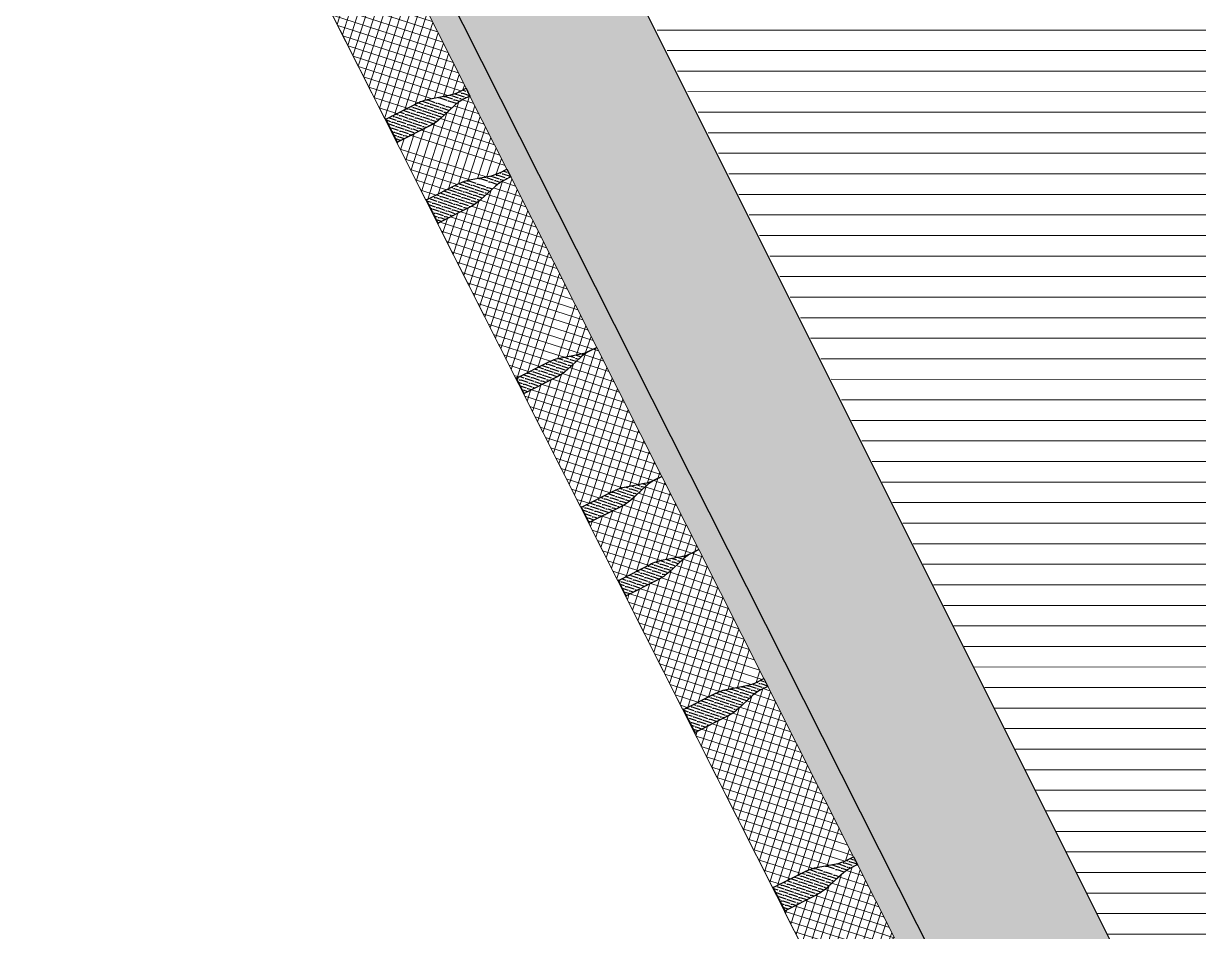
# Model space of a CAD drawing. Header units: metres. Extents: x 678805 to 1359287, y 2747329 to 5497370.
# Drawn here: x 679473.224 to 679474.585, y 2747458.756 to 2747459.808 of the extents above; entities that cross this region are included whole.
import ezdxf

# ---------------------------------------------------------------- set-up
doc = ezdxf.new("R2010")
doc.units = ezdxf.units.M
doc.layers.add('02-L-Waterfeatures 01', color=7, linetype='Continuous', true_color=0x4da6ff)
doc.layers.add('XREF_MON_WATERFEATURE$0$EIT_3 TR sorra', color=7, linetype='Continuous', true_color=0xd8ceb0)
doc.layers.add('XREF_MON_WATERFEATURE$0$-aux', color=50, linetype='Continuous', plot=False)
doc.layers.add('XREF_MON_WATERFEATURE$0$00_Aux', color=6, linetype='Continuous', plot=False)
for name, color, linetype, lineweight in [('XREF_MON_WATERFEATURE$0$02-L-seccionat', 6, 'Continuous', 5), ('XREF_MON_WATERFEATURE$0$3-TR Formigó', 252, 'Continuous', 0), ('XREF_MON_WATERFEATURE$0$3-TR terra compactada', 45, 'Continuous', 0)]:
    doc.layers.add(name, color=color, linetype=linetype, lineweight=lineweight)
doc.layers.add('XREF_MON_WATERFEATURE$0$3-TR tot_u', color=7, linetype='Continuous', lineweight=5, true_color=0x787878)
pattern_1 = [(46.64256028434324, (-14.87595083843917, 29.87536740722135), (-0.006925483204035271, 0.006539365977724854), []), (136.6425602843432, (-14.87595083843917, 29.87536740722135), (-0.006539365977724854, -0.00692548320403527), [])]
pattern_2 = [(45.62835957409077, (2.030376542825252, -70.8338701534085), (0.001737188201121671, 0.006656422095088779), [0.00853281250000006, -0.001706562500000013, 0, -0.001706562500000013])]

# ---------------------------------------------------------------- blocks, each defined once
blk = doc.blocks.new('XREF_MON_WATERFEATURE$0$View P3')
at = {"layer": 'XREF_MON_WATERFEATURE$0$3-TR Formigó'}
h = blk.add_hatch(dxfattribs=at)
h.set_pattern_fill('ANSI37', color=256, scale=0.002999999999999995, angle=-16.63348232587779, style=0)
h.set_pattern_definition(pattern_1)
edge = h.paths.add_edge_path()
edge.add_line((29.99328909022734, -0.01801841147243977), (29.99311804911122, -0.009824417997151613))
edge.add_arc((29.94471103651449, -0.01083485758863389), 0.04841755703877631, 1.195808033453014, 17.19482715984163)
edge.add_line((29.99096457380801, 0.0034784278832376), (29.98458640323952, 0.02408954431302845))
edge.add_arc((30.0391769176349, 0.04098273906856775), 0.05714458986104346, 181.1958156212702, 197.1948347475528, ccw=False)
edge.add_line((29.98204477224499, 0.03979016467928886), (29.98118651332334, 0.08090648241341114))
edge.add_line((29.98118651425466, 0.08090648241341114), (29.98038948187605, 0.08088984549976885))
edge.add_line((29.98038948094472, 0.08088984526693821), (29.98037186684087, 0.08173373690806329))
edge.add_line((29.98037186777219, 0.08173373690806329), (29.83457775553688, 0.0786904445849359))
edge.add_line((29.83457775507122, 0.0786904445849359), (29.83459537196904, 0.07784654991701245))
edge.add_line((29.83459537150338, 0.07784655038267374), (29.83379833865911, 0.07782991765998304))
edge.add_line((29.83379833912477, 0.0778299174271524), (29.83465659897774, 0.03671359643340111))
edge.add_arc((29.77752446243539, 0.03552102716639638), 0.057144582914843, -14.803207747381293, 1.195811378901226, ccw=False)
edge.add_line((29.83277236251161, 0.02092059282585979), (29.82725984416902, 6.126612424850464e-05))
edge.add_arc((29.87407037150115, -0.01230941293761134), 0.04841754985913812, 165.1967909434684, 181.1958100698578)
edge.add_line((29.82566336728632, -0.0133198534604162), (29.82583440700546, -0.02151384693570435))
edge.add_line((29.82583440607414, -0.02151384763419628), (29.99328909022734, -0.01801841193810107))
h = blk.add_hatch(dxfattribs=at)
h.set_pattern_fill('ANSI37', color=256, scale=0.002999999999999995, angle=-16.63348232587779, style=0)
h.set_pattern_definition(pattern_1)
edge = h.paths.add_edge_path()
edge.add_line((30.21447764756158, -0.01340131461620331), (30.21430660784245, -0.005207320908084512))
edge.add_arc((30.16589959384874, -0.006217764690518379), 0.04841755866662356, 1.195813738468779, 17.19483286485726)
edge.add_line((30.21215313114226, 0.008095525670796633), (30.20577496103942, 0.02870664186775684))
edge.add_arc((30.26036548009142, 0.04559983499348164), 0.05714459537414657, 181.1958130271201, 197.1948321534022, ccw=False)
edge.add_line((30.20323333051056, 0.04440726386383176), (30.20237507112324, 0.08552358066663146))
edge.add_line((30.20237507112324, 0.08552358066663146), (30.20157804060727, 0.08550694305449724))
edge.add_line((30.20157804060727, 0.08550694258883595), (30.20156042417511, 0.08635083446279168))
edge.add_line((30.20156042464077, 0.08635083539411426), (30.00203243969008, 0.08218590542674065))
edge.add_line((30.00203243922442, 0.08218590496107936), (30.0020500542596, 0.08134201285429299))
edge.add_line((30.0020500542596, 0.08134201262146235), (30.00125302327797, 0.0813253780361265))
edge.add_line((30.00125302374363, 0.08132537826895714), (30.00211128266528, 0.040209059137851))
edge.add_arc((29.94497913401574, 0.03901648335158825), 0.05714459394917217, -14.80320135926479, 1.1958177670173882, ccw=False)
edge.add_line((30.00022704759613, 0.02441605227068067), (29.99471452785656, 0.0035567267332226))
edge.add_arc((30.04152505612001, -0.008813951164484024), 0.04841755049157293, 165.196793026645, 181.1958121530343)
edge.add_line((29.9931180505082, -0.009824393317103386), (29.99328909115866, -0.01801838655956089))
edge.add_line((29.99328909115866, -0.01801838679239154), (30.21447764756158, -0.01340131438337268))
h = blk.add_hatch(dxfattribs=at)
h.set_pattern_fill('ANSI37', color=256, scale=0.002999999999999995, angle=-16.63348232587779, style=0)
h.set_pattern_definition(pattern_1)
edge = h.paths.add_edge_path()
edge.add_line((30.31941787293181, -0.01121079968288541), (30.31924683367833, -0.003016806906089187))
edge.add_arc((30.27083981456235, -0.004027253948152065), 0.04841756415601105, 1.195816698131317, 17.19483582452039)
edge.add_line((30.31709335604683, 0.01028604106977582), (30.31071518501267, 0.0308971565682441))
edge.add_arc((30.36530570220202, 0.04779034573584795), 0.05714459153631549, 181.1958102513891, 197.1948293776716, ccw=False)
edge.add_line((30.30817355494946, 0.0465977774001658), (30.30731529602781, 0.08771409373730421))
edge.add_line((30.30731529649347, 0.08771409373730421), (30.30651826504618, 0.0876974577549845))
edge.add_line((30.30651826551184, 0.08769745798781514), (30.30650065047666, 0.0885413505602628))
edge.add_line((30.306500650011, 0.08854135032743216), (30.23321881890297, 0.08701167069375515))
edge.add_line((30.23321881936863, 0.08701167069375515), (30.23323643440381, 0.08616777788847685))
edge.add_line((30.23323643393815, 0.08616777788847685), (30.23243940155953, 0.08615114516578615))
edge.add_line((30.23243940155953, 0.08615114539861679), (30.23329766141251, 0.04503482324071229))
edge.add_arc((30.17616552580148, 0.0438422504812479), 0.05714458168779606, -14.803204515400125, 1.195814610882394, ccw=False)
edge.add_line((30.23141342680901, 0.02924181986600161), (30.22590090753511, 0.008382493397220973))
edge.add_arc((30.27271143579856, -0.003988186363130808), 0.04841755152041589, 165.196791178017, 181.1958103044062)
edge.add_line((30.22430442925543, -0.004998627584427595), (30.22447547176853, -0.01319262059405446))
edge.add_line((30.22447547176853, -0.01319262059405446), (30.31941787293181, -0.01121079991571605))
h = blk.add_hatch(dxfattribs=at)
h.set_pattern_fill('ANSI37', color=256, scale=0.002999999999999995, angle=-16.63348232587779, style=0)
h.set_pattern_definition(pattern_1)
edge = h.paths.add_edge_path()
edge.add_line((30.55060425354168, -0.006385039072483778), (30.55043321335688, 0.001808953704312444))
edge.add_arc((30.50202619750053, 0.0007985082920640707), 0.04841756058553565, 1.195815376490367, 17.19483450287982)
edge.add_line((30.54827973619103, 0.01511180074885488), (30.54190156655386, 0.03572291764430702))
edge.add_arc((30.59649208188057, 0.05261610867455602), 0.05714459097789143, 181.1958120413494, 197.194831167632, ccw=False)
edge.add_line((30.53935993649065, 0.05142353847622871), (30.53850167617202, 0.09253985597752035))
edge.add_line((30.53850167617202, 0.0925398557446897), (30.53770464565605, 0.09252321836538613))
edge.add_line((30.53770464612171, 0.09252321859821677), (30.53768702968955, 0.09336711000651121))
edge.add_line((30.53768702875823, 0.09336710954084992), (30.33815904473886, 0.0892021800391375))
edge.add_line((30.33815904520452, 0.08920218050479889), (30.3381766602397, 0.08835828816518188))
edge.add_line((30.3381766602397, 0.08835828816518188), (30.33737962879241, 0.0883416528813541))
edge.add_line((30.33737962879241, 0.0883416528813541), (30.33823788817972, 0.04722533468157053))
edge.add_arc((30.28110573813319, 0.04603276029229164), 0.05714459497801497, -14.803202925572975, 1.1958162007090891, ccw=False)
edge.add_line((30.33635365450755, 0.03143232734873891), (30.33084113383666, 0.01057300227694213))
edge.add_arc((30.37765166535974, -0.00179767282679677), 0.04841755424835944, 165.1967975448204, 181.1958166712092)
edge.add_line((30.32924465602264, -0.002808119170367718), (30.32941569713876, -0.01100211241282523))
edge.add_line((30.32941569713876, -0.01100211264565587), (30.55060425354168, -0.006385039305314422))
h = blk.add_hatch(dxfattribs=at)
h.set_pattern_fill('ANSI37', color=256, scale=0.002999999999999995, angle=-16.63348232587779, style=0)
h.set_pattern_definition(pattern_1)
edge = h.paths.add_edge_path()
edge.add_line((29.55343935033306, -0.02719280356541276), (29.55326831014827, -0.01899880962446332))
edge.add_arc((29.50486129755154, -0.02000925224274397), 0.04841755757348784, 1.195811942256986, 17.1948310686456)
edge.add_line((29.55111483298242, -0.005695963278412819), (29.54473666287959, 0.01491515222005546))
edge.add_arc((29.59932718100026, 0.03180834883823991), 0.05714459590885837, 181.1958163389772, 197.1948354652594, ccw=False)
edge.add_line((29.5421950314194, 0.03061577398329973), (29.54133677203208, 0.07173209195025265))
edge.add_line((29.54133677203208, 0.0717320921830833), (29.54053974151611, 0.07171545433811843))
edge.add_line((29.54053974058479, 0.07171545457094908), (29.54052212461829, 0.0725593464449048))
edge.add_line((29.54052212508395, 0.07255934597924352), (29.34099414059892, 0.0683944164775312))
edge.add_line((29.34099414106458, 0.06839441694319248), (29.34101175609976, 0.06755052343942225))
edge.add_line((29.3410117556341, 0.0675505232065916), (29.34021472418681, 0.0675338888540864))
edge.add_line((29.34021472465247, 0.0675338888540864), (29.34107298357412, 0.02641756972298026))
edge.add_arc((29.28394083678722, 0.02522499579936266), 0.05714459248609826, -14.803203223665719, 1.1958159026166868, ccw=False)
edge.add_line((29.33918874897063, 0.01062456332147121), (29.33367622923106, -0.01023476291447878))
edge.add_arc((29.38048675796017, -0.0226054391823709), 0.04841754946273003, 165.196794875273, 181.1958140016624)
edge.add_line((29.33207975141704, -0.0236158836632967), (29.33225079253316, -0.03180987690575421))
edge.add_line((29.33225079346448, -0.03180987620726228), (29.5534393498674, -0.02719280333258212))
h = blk.add_hatch(dxfattribs=at)
h.set_pattern_fill('ANSI37', color=256, scale=0.002999999999999995, angle=-16.63348232587779, style=0)
h.set_pattern_definition(pattern_1)
edge = h.paths.add_edge_path()
edge.add_line((29.73089193087071, -0.02349217236042023), (29.73072088882327, -0.0152981779538095))
edge.add_arc((29.68231387482956, -0.01630861684679985), 0.04841755869033609, 1.195807717072858, 17.19482684346127)
edge.add_line((29.72856741352007, -0.001995331142097712), (29.72218924295157, 0.01861578435637057))
edge.add_arc((29.77677976060659, 0.03550897538661957), 0.05714459345523101, 181.1958116392547, 197.194830765537, ccw=False)
edge.add_line((29.71964761288837, 0.03431640611961484), (29.71878935303539, 0.07543272315524518))
edge.add_line((29.71878935303539, 0.07543272292241454), (29.71799232065678, 0.07541608600877225))
edge.add_line((29.71799232065678, 0.0754160862416029), (29.71797470608726, 0.07625997834838927))
edge.add_line((29.71797470655292, 0.07625997811555862), (29.57218059524894, 0.07321668532676998))
edge.add_line((29.57218059431762, 0.0732166850939393), (29.57219821121544, 0.07237279112450778))
edge.add_line((29.57219821214676, 0.07237279182299972), (29.57140117837116, 0.07235615863464773))
edge.add_line((29.5714011779055, 0.07235615816898644), (29.57225943775848, 0.03123983694240451))
edge.add_arc((29.51512729655951, 0.03004726767539978), 0.05714458623739859, -14.803207349924094, 1.1958117763580844, ccw=False)
edge.add_line((29.57037520222366, 0.01544683240354061), (29.56486268388107, -0.005412493599578738))
edge.add_arc((29.61167321214452, -0.01778317149728537), 0.04841755132221182, 165.1967931439192, 181.1958122703084)
edge.add_line((29.56326620606706, -0.0187936145812273), (29.56343724578619, -0.02698760735802352))
edge.add_line((29.56343724578619, -0.02698760665953159), (29.73089193087071, -0.02349217189475894))
h = blk.add_hatch(dxfattribs=at)
h.set_pattern_fill('ANSI37', color=256, scale=0.002999999999999995, angle=-16.63348232587779, style=0)
h.set_pattern_definition(pattern_1)
edge = h.paths.add_edge_path()
edge.add_line((29.82583440607414, -0.02151384763419628), (29.825663366355, -0.01331985369324684))
edge.add_arc((29.77725635003299, -0.01433029724285007), 0.04841756114395963, 1.195813263898368, 17.19483239028774)
edge.add_line((29.82350988965482, -1.700641587376595e-05), (29.81713171862066, 0.02059410861693323))
edge.add_arc((29.87172223767266, 0.03748729825019836), 0.0571445940136551, 181.1958098492944, 197.1948289755767, ccw=False)
edge.add_line((29.81459008995444, 0.0362947303801775), (29.81373183103278, 0.07741104625165462))
edge.add_line((29.81373183010146, 0.07741104625165462), (29.81293479725718, 0.07739441003650427))
edge.add_line((29.81293479725718, 0.07739441003650427), (29.81291718268767, 0.07823830284178257))
edge.add_line((29.81291718268767, 0.07823830284178257), (29.7396353520453, 0.07670862320810556))
edge.add_line((29.7396353520453, 0.07670862320810556), (29.73965296661481, 0.07586473040282726))
edge.add_line((29.73965296661481, 0.07586473040282726), (29.73885593470186, 0.07584809698164463))
edge.add_line((29.73885593470186, 0.07584809698164463), (29.7397141950205, 0.03473177552223206))
edge.add_arc((29.68258205614984, 0.03353920485824347), 0.05714458437791676, -14.803205882980023, 1.1958132433023252, ccw=False)
edge.add_line((29.73782995995134, 0.01893877144902945), (29.7323174411431, -0.00192055432125926))
edge.add_arc((29.77912797126919, -0.01429123384878039), 0.04841755318169367, 165.1967914125655, 181.1958105389546)
edge.add_line((29.73072096286342, -0.01530167553573847), (29.73089200491086, -0.02349566831253469))
edge.add_line((29.73089200537652, -0.02349566807970405), (29.8258344065398, -0.02151384740136563))
h = blk.add_hatch(dxfattribs=at)
h.set_pattern_fill('ANSI37', color=256, scale=0.002999999999999995, angle=-16.63348232587779, style=0)
h.set_pattern_definition(pattern_1)
edge = h.paths.add_edge_path()
edge.add_line((29.32225296879187, -0.03201856417581439), (29.32208193000406, -0.02382457093335688))
edge.add_arc((29.27367491135374, -0.02483501913957298), 0.04841756359758718, 1.195818810723215, 17.19483793711239)
edge.add_line((29.31992845144123, -0.01052172295749187), (29.31355028087273, 0.01008939184248447))
edge.add_arc((29.36814079899341, 0.02698258124291897), 0.05714459153631549, 181.1958102513891, 197.1948293776716, ccw=False)
edge.add_line((29.31100865174085, 0.02579001290723681), (29.31015039328486, 0.06690632877871394))
edge.add_line((29.31015039235353, 0.06690632924437523), (29.30935335997492, 0.06688969442620873))
edge.add_line((29.30935336230323, 0.06688969396054745), (29.30933574726805, 0.0677335849031806))
edge.add_line((29.30933574587107, 0.0677335849031806), (29.23605391476303, 0.0662039068993181))
edge.add_line((29.23605391476303, 0.06620390713214874), (29.23607152933255, 0.06536001339554787))
edge.add_line((29.23607152933255, 0.06536001339554787), (29.2352744974196, 0.06534338020719588))
edge.add_line((29.2352744974196, 0.06534337950870395), (29.23613275727257, 0.02422705828212202))
edge.add_arc((29.17900061793625, 0.02303448272868991), 0.05714458461394385, -14.803200786597586, 1.1958183396844788, ccw=False)
edge.add_line((29.23424852453172, 0.00843405444175005), (29.22873600432649, -0.01242527132853865))
edge.add_arc((29.27554653212428, -0.02479594806209207), 0.04841755112400781, 165.1967951098215, 181.1958142362107)
edge.add_line((29.22713952604681, -0.02580639207735658), (29.22731056716293, -0.03400038508698344))
edge.add_line((29.22731056669727, -0.0340003848541528), (29.32225296832621, -0.0320185637101531))
at = {"layer": 'XREF_MON_WATERFEATURE$0$3-TR terra compactada'}
h = blk.add_hatch(dxfattribs=at)
h.set_pattern_fill('LINE', color=256, scale=0.007499999999999993, angle=-115.5575462493651, style=0)
h.set_pattern_definition([(244.4424537506349, (0, 0), (0.02148250488437958, -0.01027312708685177), [])])
h.paths.add_polyline_path([(33.4248187597841, -5.638298667035997), (33.42481875838712, -0.1896367226727307), (28.93739090207964, -0.2614927883259952), (28.93739993590862, -1.000565177295357), (26.21110249822959, -1.000591947464272), (26.21110249822959, -1.651717793662101), (20.74110249662772, -1.651717793662101), (20.74110249662772, -2.302507082698867), (15.27390249632299, -2.302507082931697), (15.27390249632299, -2.874289605300874), (9.8067024955526, -2.874289605068043), (9.80670249601826, -3.413715920876712), (9.806702496483922, -3.446072121150792), (3.53409162349999, -3.446072127204388), (3.534091622568667, -3.096072127111256), (4.285132287070155, -3.096072127576917), (4.285132286138833, -1.800471624359488), (3.985760098788887, -1.800471624359488), (2.185761064756662, -2.371778391767293), (2.185761065222323, -3.004299982450902), (1.234718102961779, -3.004299982450902), (1.234718103893101, -2.475620665121824), (0.8597663398832083, -2.475620665121824), (-0.9858305351808667, -2.439915189519525), (-0.9858305337838829, -5.63829866820015)])
at = {"layer": 'XREF_MON_WATERFEATURE$0$3-TR tot_u'}
h = blk.add_hatch(dxfattribs=at)
h.set_pattern_fill('AR-CONC', color=256, scale=0.0002499999999999994, angle=91.91934116583097)
h.set_pattern_definition([(160.1953837760519, (-14.87595083843917, 29.87536740722135), (-0.0119837746119465, 0.04412166021482605), [0.004762499999999986, -0.05238749999999983]), (105.1953837760519, (-14.87595083843917, 29.87536740722135), (-0.04178600144816524, -0.02475845587119366), [0.003809999999999994, -0.04191014604249986]), (210.6468284760519, (-14.87694948306307, 29.87904419982806), (-0.05376977419134094, 0.01936320490299296), [0.004047502199999987, -0.04452256114999988]), (156.3795837760519, (-14.88787005329505, 29.87098308117129), (-0.0135312515850268, 0.06723182256086181), [0.007143749999999988, -0.07858124999999982]), (206.8309413860518, (-14.88899766234681, 29.87658572476357), (-0.07854296077849858, 0.03434791022805), [0.006071255784999983, -0.06678390203999975]), (101.3795349460517, (-14.88787005329505, 29.87098308117129), (-0.07854296077680155, 0.03434791023226338), [0.005714991767499985, -0.06286493297999977]), (131.1953837760519, (-14.88708241237327, 29.87803876819089), (0.01090932689886972, 0.04439938047566896), [0.00476249999999999, -0.05238749999999991]), (76.19538377605198, (-14.88708241237327, 29.87803876819089), (-0.0485499251591669, -0.001395838564910525), [0.003809999999999987, -0.04190999999999984]), (181.6468287760519, (-14.88617330184206, 29.88173871766776), (-0.03764059845417714, 0.04300354174939007), [0.004047502199999986, -0.04452248439999987]), (147.6953837760519, (-14.87595083843917, 29.87536740722135), (-0.02010573042285681, -0.006572897646275202), [0, -0.04140199999999989, 0, -0.0425449999999999, 0, -0.04206874999999989]), (117.695383776052, (-14.87595083843917, 29.87536740722135), (-0.02927230345916967, 0.007031762190182644), [0, -0.0242569999999999, 0, -0.04044949999999987, 0, -0.01603374999999994]), (77.69538377605198, (-14.87106231460348, 29.86207748344168), (-0.01035809753838954, 0.03230807276401995), [0, -0.01587499999999994, 0, -0.04952999999999987, 0, -0.06572249999999975]), (67.695383776052, (-14.86887015076354, 29.85611787624657), (-0.01875020766058859, 0.03256113118746497), [0, -0.02063749999999998, 0, -0.03289299999999997, 0, -0.04667249999999996])])
h.paths.add_polyline_path([(28.93739090207964, -0.2614927883259952), (33.51394939376041, -0.1813467321917415), (33.5139493951574, 0.02569364104419947), (28.93739090114832, -0.07036335486918688)])
at = {"layer": 'XREF_MON_WATERFEATURE$0$EIT_3 TR sorra'}
h = blk.add_hatch(dxfattribs=at)
h.set_pattern_fill('ANSI36', color=256, scale=0.001075000000000008, angle=0.6283595740907931, style=0, double=1)
h.set_pattern_definition([(45.62835957409077, (2.523960011545569, -70.82356710545719), (0.001737188201121671, 0.006656422095088779), [0.00853281250000006, -0.001706562500000013, 0, -0.001706562500000013])])
edge = h.paths.add_edge_path()
edge.add_line((30.22447554348037, -0.01319611771032214), (30.21447772393003, -0.01340481173247099))
edge.add_line((30.21447772439569, -0.0134048112668097), (30.21430668188259, -0.005210817325860262))
edge.add_arc((30.16589967533946, -0.006221259944140911), 0.04841755070072697, 1.195811253514536, 17.19483037962654)
edge.add_line((30.21215320564806, 0.008092026691883802), (30.20577503507957, 0.02870314614847302))
edge.add_arc((30.26036555273458, 0.04559633508324623), 0.05714459153654353, 181.1958102514211, 197.1948293776393, ccw=False)
edge.add_line((30.20323340548202, 0.04440376721322536), (30.20237507345155, 0.08552358113229275))
edge.add_line((30.20237507345155, 0.08552358113229275), (30.23243940295652, 0.0861511412076652))
edge.add_line((30.23243940342218, 0.08615114167332649), (30.23329773452133, 0.04503132635727525))
edge.add_arc((30.17616559239104, 0.04383875615894794), 0.05714458706793474, -14.803207250574417, 1.1958118757365241, ccw=False)
edge.add_line((30.23141349852085, 0.02923832135275006), (30.22590098017827, 0.008378997212275852))
edge.add_arc((30.27271150564775, -0.003991678822785616), 0.04841754780198364, 165.1967946408132, 181.1958137670261)
edge.add_line((30.22430450282991, -0.005002122838050127), (30.22447554348037, -0.01319611771032214))
edge.add_line((30.22447554348037, -0.01319611771032214), (30.21447772393003, -0.01340481173247099))
h = blk.add_hatch(dxfattribs=at)
h.set_pattern_fill('ANSI36', color=256, scale=0.001075000000000008, angle=0.6283595740907931, style=0, double=1)
h.set_pattern_definition([(45.62835957409077, (2.628900235053152, -70.82137659145519), (0.001737188201121671, 0.006656422095088779), [0.00853281250000006, -0.001706562500000013, 0, -0.001706562500000013])])
edge = h.paths.add_edge_path()
edge.add_line((30.32941576838493, -0.01100560510531068), (30.3194179488346, -0.0112142984289676))
edge.add_line((30.31941794836894, -0.01121429866179824), (30.3192469063215, -0.003020304488018155))
edge.add_arc((30.27083990024403, -0.004030745942145586), 0.04841755152650685, 1.195811095324382, 17.19483022143629)
edge.add_line((30.31709343101829, 0.01028254069387913), (30.31071526091546, 0.03089366084896028))
edge.add_arc((30.36530577065423, 0.04778685048222542), 0.05714458519766043, 181.1958129796026, 197.1948321058215, ccw=False)
edge.add_line((30.30817363085225, 0.04659427981823683), (30.30731529928744, 0.0877140942029655))
edge.add_line((30.30731529928744, 0.0877140942029655), (30.33737962832674, 0.0883416545111686))
edge.add_line((30.33737962832674, 0.08834165474399924), (30.33823795896024, 0.04722183966077864))
edge.add_arc((30.2811058149673, 0.04602926783263683), 0.05714458936164741, -14.803205286808918, 1.1958138395016817, ccw=False)
edge.add_line((30.33635372435674, 0.03142883395776153), (30.33084120647982, 0.01056951005011797))
edge.add_arc((30.37765172775835, -0.001801167149096727), 0.04841754467763212, 165.1967922058137, 181.195811332027)
edge.add_line((30.32924472820014, -0.002811608836054802), (30.32941576838493, -0.01100560510531068))
edge.add_line((30.32941576838493, -0.01100560510531068), (30.3194179488346, -0.0112142984289676))
h = blk.add_hatch(dxfattribs=at)
h.set_pattern_fill('ANSI36', color=256, scale=0.001075000000000008, angle=0.6283595740907931, style=0, double=1)
h.set_pattern_definition([(45.62835957409077, (1.862921711988747, -70.8373585944064), (0.001737188201121671, 0.006656422095088779), [0.00853281250000006, -0.001706562500000013, 0, -0.001706562500000013])])
edge = h.paths.add_edge_path()
edge.add_line((29.56343724485487, -0.02698760712519288), (29.55343942437321, -0.0271963004488498))
edge.add_line((29.55343942437321, -0.02719630068168044), (29.55326838325709, -0.01900230650790036))
edge.add_arc((29.50486137811095, -0.02001274819485843), 0.04841754987494709, 1.19581141170469, 17.1948305378168)
edge.add_line((29.55111490748823, -0.005699462024495006), (29.54473673738539, 0.01491165743209422))
edge.add_arc((29.59932724898681, 0.03180484962649643), 0.05714458794235588, 181.1958142334366, 197.1948333596552, ccw=False)
edge.add_line((29.54219510685652, 0.03061227733269334), (29.54133677529171, 0.07173209171742201))
edge.add_line((29.54133677622303, 0.07173209171742201), (29.571401105728, 0.07235965225845575))
edge.add_line((29.57140110526234, 0.07235965225845575), (29.57225943543017, 0.03123983694240451))
edge.add_arc((29.51512729143724, 0.03004726395010948), 0.05714458916344344, -14.80320362113639, 1.1958155051743233, ccw=False)
edge.add_line((29.57037520036101, 0.01544683193787932), (29.56486268201843, -0.005412492901086814))
edge.add_arc((29.61167320422828, -0.01778317056596279), 0.04841754467763212, 165.1967922058137, 181.195811332027)
edge.add_line((29.56326620420441, -0.01879361225292087), (29.56343724485487, -0.02698760712519288))
edge.add_line((29.56343724485487, -0.02698760712519288), (29.55343942437321, -0.0271963004488498))
h = blk.add_hatch(dxfattribs=at)
h.set_pattern_fill('ANSI36', color=256, scale=0.001075000000000008, angle=0.6283595740907931, style=0, double=1)
h.set_pattern_definition([(45.62835957409077, (1.767979383468628, -70.83934391336516), (0.001737188201121671, 0.006656422095088779), [0.00853281250000006, -0.001706562500000013, 0, -0.001706562500000013])])
edge = h.paths.add_edge_path()
edge.add_line((29.73089200537652, -0.02349566807970405), (29.7307209642604, -0.01530167367309332))
edge.add_arc((29.68231395445764, -0.01631211536005139), 0.04841755400384649, 1.195810620753945, 17.19482974686557)
edge.add_line((29.72856748849154, -0.001998828258365393), (29.72218931885436, 0.0186122904997319))
edge.add_arc((29.77677983650938, 0.03550548478960991), 0.05714459399017078, 181.1958149511439, 197.1948340773619, ccw=False)
edge.add_line((29.71964768739417, 0.03431291179731488), (29.71878935676068, 0.07543272455222905))
edge.add_line((29.71878935815766, 0.07543272478505969), (29.73885586578399, 0.0758515892084688))
edge.add_line((29.73885586392134, 0.0758515892084688), (29.73971419455484, 0.03473177761770785))
edge.add_arc((29.68258204497397, 0.03353920625522733), 0.05714459537432017, -14.803206256932413, 1.1958128693785852, ccw=False)
edge.add_line((29.73782995902002, 0.01893877005204558), (29.7323174411431, -0.00192055432125926))
edge.add_arc((29.7791279614903, -0.01429123617708683), 0.04841754361097026, 165.1967860735587, 181.1958051997709)
edge.add_line((29.73072096239775, -0.0153016725089401), (29.7308920044452, -0.02349566807970405))
h = blk.add_hatch(dxfattribs=at)
h.set_pattern_fill('ANSI36', color=256, scale=0.001075000000000008, angle=0.6283595740907931, style=0, double=1)
h.set_pattern_definition(pattern_2)
edge = h.paths.add_edge_path()
edge.add_line((29.82583448290825, -0.02151734428480268), (29.82566344086081, -0.0133233517408371))
edge.add_arc((29.77725642640144, -0.01433379761874676), 0.04841755810903, 1.1958158511994, 17.19483497731181)
edge.add_line((29.82350996229798, -2.05053947865963e-05), (29.81713179405779, 0.02059061452746391))
edge.add_arc((29.87172230798751, 0.03748380672186613), 0.05714458876813574, 181.1958140994049, 197.1948332256235, ccw=False)
edge.add_line((29.81459016399458, 0.03629123466089368), (29.81373183242977, 0.07741104695014656))
edge.add_line((29.81373183242977, 0.0774110471829772), (29.83379834052175, 0.07782991440035403))
edge.add_line((29.83379834052175, 0.07782991416752338), (29.83465667068958, 0.03671009954996407))
edge.add_arc((29.77752452949062, 0.0355175263248384), 0.05714458667152673, -14.80320391922919, 1.1958152070818073, ccw=False)
edge.add_line((29.83277243608609, 0.02091709477826953), (29.8272599177435, 5.777133628726006e-05))
edge.add_arc((29.87407044414431, -0.01231291145086288), 0.04841755025607785, 165.1967870117525, 181.1958061379652)
edge.add_line((29.82566343806684, -0.01332334894686937), (29.8258344810456, -0.02151734591461718))
h = blk.add_hatch(dxfattribs=at)
h.set_pattern_fill('ANSI36', color=256, scale=0.001075000000000008, angle=0.6283595740907931, style=0, double=1)
h.set_pattern_definition(pattern_2)
edge = h.paths.add_edge_path()
edge.add_line((29.99328916473314, -0.01802190858870745), (29.99311812454835, -0.009827914647758007))
edge.add_arc((29.94471111614257, -0.0108383612241596), 0.04841755315435436, 1.195816800340681, 17.19483592645248)
edge.add_line((29.9909646473825, 0.003474930301308632), (29.98458647867665, 0.02408605022355914))
edge.add_arc((30.03917699819431, 0.04097924195230007), 0.05714459510701539, 181.1958113712236, 197.1948304974424, ccw=False)
edge.add_line((29.98204484861344, 0.03978667221963406), (29.98118651751429, 0.080906483810395))
edge.add_line((29.98118651751429, 0.080906483810395), (30.00125302467495, 0.08132534800097346))
edge.add_line((30.00125302514061, 0.08132534753531218), (30.0021113557741, 0.04020553641021251))
edge.add_arc((29.94497919967398, 0.03901296365074813), 0.0571446009905885, -14.803203895710283, 1.1958152306000898, ccw=False)
edge.add_line((30.00022712023929, 0.02441252814605832), (29.99471460143104, 0.003553205635398623))
edge.add_arc((30.04152511944994, -0.008817475289106369), 0.04841754194969251, 165.1967858390098, 181.1958049652223)
edge.add_line((29.99311812222004, -0.00982791231945157), (29.99328916426748, -0.01802190812304616))
h = blk.add_hatch(dxfattribs=at)
h.set_pattern_fill('ANSI36', color=256, scale=0.001075000000000008, angle=0.6283595740907931, style=0, double=1)
h.set_pattern_definition([(63.90440218431183, (46.95651126280427, 248.6317389379255), (-0.0004378649458388019, 0.006865424403728294), [0.008532812500000056, -0.001706562500000011, 0, -0.001706562500000011])])
h.paths.add_polyline_path([(28.93739090114832, -0.07036335486918688), (33.5139493951574, 0.02569364104419947), (33.51394939282909, 0.05547211272642016), (28.93739090161398, -0.04004891542717814)])
h = blk.add_hatch(dxfattribs=at)
h.set_pattern_fill('ANSI36', color=256, scale=0.001075000000000008, angle=0.6283595740907931, style=0, double=1)
h.set_pattern_definition([(45.62835957409077, (1.631735331844538, -70.8421843573451), (0.001737188201121671, 0.006656422095088779), [0.00853281250000006, -0.001706562500000013, 0, -0.001706562500000013])])
edge = h.paths.add_edge_path()
edge.add_line((29.33225086517632, -0.03181336866691709), (29.322253044229, -0.03202206268906593))
edge.add_line((29.32225304516032, -0.03202206268906593), (29.32208200311288, -0.02382806967943907))
edge.add_arc((29.27367499144748, -0.02483850903809071), 0.0484175553880505, 1.195808349971638, 17.19482747608306)
edge.add_line((29.31992852687836, -0.01052522379904985), (29.31355035630986, 0.01008589612320065))
edge.add_arc((29.36814086930826, 0.02697908645495772), 0.05714458767500002, 181.1958125775078, 197.1948317037264, ccw=False)
edge.add_line((29.31100872624665, 0.02578651579096913), (29.3101503951475, 0.06690632901154459))
edge.add_line((29.31015039468184, 0.06690632924437523), (29.34021472372115, 0.0675338888540864))
edge.add_line((29.34021472372115, 0.0675338888540864), (29.34107305528596, 0.0264140758663416))
edge.add_arc((29.28394090943038, 0.02522150380536914), 0.05714459268419947, -14.803204889352799, 1.1958142369584834, ccw=False)
edge.add_line((29.33918882114813, 0.01062106946483254), (29.33367630187422, -0.01023825444281101))
edge.add_arc((29.38048682454973, -0.02260893024504185), 0.04841754447942808, 165.1967941717163, 181.1958132979295)
edge.add_line((29.3320798240602, -0.02361937332898378), (29.33225086517632, -0.03181336866691709))
edge.add_line((29.33225086517632, -0.03181336866691709), (29.322253044229, -0.03202206268906593))
at = {"layer": 'XREF_MON_WATERFEATURE$0$-aux'}
for points in [[(30.22447554348037, -0.01319611771032214), (30.21447772439569, -0.0134048112668097), (30.21430668188259, -0.005210817791521549, 0.06992251114754273), (30.21215320564806, 0.008092026691883802), (30.20577503461391, 0.02870314614847302, -0.06992251114800961), (30.20323340548202, 0.04440376721322536), (30.20237507345155, 0.08552358113229275), (30.23243940342218, 0.08615114167332649), (30.23329773405567, 0.04503132589161396, -0.0699225111484148), (30.23141349852085, 0.02923832135275006), (30.22590098017827, 0.008378996979445219, 0.06992251114798485), (30.22430450282991, -0.005002122838050127), (30.22447554348037, -0.01319611771032214), (30.21447772439569, -0.0134048112668097)], [(30.32941576838493, -0.01100560510531068), (30.31941794836894, -0.01121429866179824), (30.31924690678716, -0.003020304255187511, 0.06992251114754273), (30.31709343101829, 0.01028254069387913), (30.31071526091546, 0.03089366061612964, -0.06992251114800961), (30.30817363085225, 0.04659427981823683), (30.30731529928744, 0.0877140942029655), (30.33737962832674, 0.08834165474399924), (30.33823795802891, 0.047221839427948, -0.0699225111484148), (30.33635372435674, 0.03142883395776153), (30.33084120694548, 0.01056951005011797, 0.06992251114798485), (30.32924472820014, -0.002811608836054802), (30.32941576838493, -0.01100560510531068), (30.31941794836894, -0.01121429866179824)], [(29.56343724485487, -0.02698760712519288), (29.55343942437321, -0.02719630068168044), (29.55326838325709, -0.01900230627506971, 0.06992251114754273), (29.55111490748823, -0.005699462024495006), (29.54473673785105, 0.01491165766492486, -0.06992251114800961), (29.54219510685652, 0.03061227733269334), (29.54133677622303, 0.07173209171742201), (29.57140110526234, 0.07235965225845575), (29.57225943496451, 0.03123983694240451, -0.0699225111484148), (29.57037520036101, 0.01544683193787932), (29.56486268248409, -0.005412492901086807, 0.06992251114798485), (29.56326620420441, -0.01879361225292087), (29.56343724485487, -0.02698760712519288), (29.55343942437321, -0.02719630068168044)], [(29.7308920044452, -0.02349566854536533), (29.73089200537652, -0.02349566807970405), (29.73072096332908, -0.01530167413875461, 0.06992251114754273), (29.72856748849154, -0.001998828258365393), (29.72218931932002, 0.01861229026690125, -0.06992251114800961), (29.71964768739417, 0.03431291179731488), (29.71878935815766, 0.07543272478505969), (29.73885586392134, 0.0758515892084688), (29.7397141950205, 0.03473177831619978, -0.0699225111484148), (29.73782995902002, 0.01893877005204558), (29.73231744160876, -0.00192055432125926, 0.06992251114798485), (29.73072096239775, -0.0153016725089401), (29.7308920044452, -0.02349566854536533), (29.73089200537652, -0.02349566807970405)], [(29.82583448151127, -0.02151734568178654), (29.82583448290825, -0.02151734428480268), (29.82566344086081, -0.0133233517408371, 0.06992251114754273), (29.82350996229798, -2.05053947865963e-05), (29.81713179452345, 0.02059061452746391, -0.06992251114800961), (29.81459016399458, 0.03629123466089368), (29.81373183242977, 0.0774110471829772), (29.83379834052175, 0.07782991416752338), (29.83465667068958, 0.03671009978279471, -0.0699225111484148), (29.83277243608609, 0.02091709477826953), (29.82725991867483, 5.777133628726006e-05, 0.06992251114798485), (29.82566343806684, -0.01332334894686937), (29.82583448151127, -0.02151734568178654), (29.82583448290825, -0.02151734428480268)], [(29.99328916426748, -0.01802190812304616), (29.99328916473314, -0.01802190858870745), (29.99311812454835, -0.00982791418209672, 0.06992251114754273), (29.9909646473825, 0.003474930301308632), (29.98458647821099, 0.02408605022355914, -0.06992251114800961), (29.98204484861344, 0.03978667221963406), (29.98118651751429, 0.080906483810395), (30.00125302514061, 0.08132534753531218), (30.00211135530844, 0.0402055368758738, -0.0699225111484148), (30.00022712023929, 0.02441252814605832), (29.99471460096538, 0.003553205635398626, 0.06992251114798485), (29.99311812222004, -0.00982791231945157), (29.99328916426748, -0.01802190812304616), (29.99328916473314, -0.01802190858870745)], [(29.33225086517632, -0.03181336866691709), (29.32225304516032, -0.03202206268906593), (29.32208200218156, -0.02382806967943907, 0.06992251114754273), (29.31992852687836, -0.01052522379904985), (29.31355035630986, 0.01008589612320065, -0.06992251114800961), (29.31100872624665, 0.02578651579096913), (29.31015039468184, 0.06690632924437523), (29.34021472372115, 0.0675338888540864), (29.34107305528596, 0.02641407586634159, -0.0699225111484148), (29.33918882114813, 0.01062106946483254), (29.33367630140856, -0.01023825444281101, 0.06992251114798485), (29.3320798240602, -0.02361937332898378), (29.33225086517632, -0.03181336866691709), (29.32225304516032, -0.03202206268906593)]]:
    blk.add_lwpolyline(points, format="xyb", dxfattribs=at)
at = {"layer": 'XREF_MON_WATERFEATURE$0$00_Aux'}
for points in [[(28.93739090114832, -0.07036335486918688), (33.5139493951574, 0.02569364104419947)], [(28.93739090207964, -0.2614927883259952), (33.51394939376041, -0.1813467321917415)]]:
    blk.add_lwpolyline(points, dxfattribs=at)
at = {"layer": 'XREF_MON_WATERFEATURE$0$02-L-seccionat'}
blk.add_lwpolyline([(28.97365689603612, 0.06072315154597163), (33.51394939329475, 0.1554977912455797)], dxfattribs=at)
for points in [[(29.99328909022734, -0.01801841147243977), (29.99311804911122, -0.0098244184628129, 0.06992251114875708), (29.99096457380801, 0.0034784278832376), (29.9845864046365, 0.02408954408019781, -0.0699225111482901), (29.98204477224499, 0.03979016467928886), (29.98118651425466, 0.08090648241341114), (29.98038948094472, 0.08088984526693821), (29.98037186777219, 0.08173373690806329), (29.83457775507122, 0.0786904445849359), (29.83459537150338, 0.07784655038267374), (29.83379833912477, 0.0778299174271524), (29.83465659804642, 0.03671359643340111, -0.0699225111482901), (29.83277236251161, 0.02092059282585979), (29.82725984370336, 6.126612424850464e-05, 0.06992251114875708), (29.82566336728632, -0.0133198534604162), (29.82583440607414, -0.02151384763419628)], [(30.21447764756158, -0.01340131461620331), (30.21430660784245, -0.005207320908084512, 0.06992251114875708), (30.21215313114226, 0.008095525670796633), (30.20577496103942, 0.02870664186775684, -0.0699225111482901), (30.20323333051056, 0.04440726386383176), (30.20237507112324, 0.08552358066663146), (30.20157804060727, 0.08550694258883595), (30.20156042464077, 0.08635083539411426), (30.00203243922442, 0.08218590496107936), (30.0020500542596, 0.08134201262146235), (30.00125302374363, 0.08132537826895714), (30.00211128219962, 0.040209059137851, -0.0699225111482901), (30.00022704759613, 0.02441605227068067), (29.99471452832222, 0.003556726966053247, 0.06992251114875708), (29.9931180505082, -0.009824393317103386), (29.99328909115866, -0.01801838679239154)], [(30.31941787293181, -0.01121079968288541), (30.31924683321267, -0.00301680713891983, 0.06992251114875708), (30.31709335604683, 0.01028604106977582), (30.31071518501267, 0.03089715633541346, -0.0699225111482901), (30.30817355494946, 0.0465977774001658), (30.30731529649347, 0.08771409373730421), (30.30651826551184, 0.08769745798781514), (30.306500650011, 0.08854135032743216), (30.23321881936863, 0.08701167069375515), (30.23323643393815, 0.08616777788847685), (30.23243940155953, 0.08615114539861679), (30.23329766141251, 0.04503482300788164, -0.0699225111482901), (30.23141342680901, 0.02924181986600161), (30.22590090753511, 0.008382493164390326, 0.06992251114875708), (30.22430442925543, -0.004998627584427595), (30.22447547176853, -0.01319262059405446)], [(30.55060425354168, -0.006385039072483778), (30.55043321335688, 0.0018089534714818, 0.06992251114875708), (30.54827973619103, 0.01511180074885488), (30.54190156701952, 0.03572291764430702, -0.0699225111482901), (30.53935993649065, 0.05142353847622871), (30.53850167617202, 0.0925398557446897), (30.53770464612171, 0.09252321859821677), (30.53768702875823, 0.09336710954084992), (30.33815904520452, 0.08920218050479889), (30.3381766602397, 0.08835828816518188), (30.33737962879241, 0.0883416528813541), (30.33823788817972, 0.04722533468157053, -0.0699225111482901), (30.33635365450755, 0.03143232734873891), (30.33084113243967, 0.01057300250977278, 0.06992251114875708), (30.32924465602264, -0.002808119170367718), (30.32941569713876, -0.01100211264565587)], [(29.55343935033306, -0.02719280356541276), (29.55326830875129, -0.01899880915880203, 0.06992251114875708), (29.55111483298242, -0.005695963278412819), (29.54473666287959, 0.0149151524528861, -0.0699225111482901), (29.5421950314194, 0.03061577398329973), (29.54133677203208, 0.0717320921830833), (29.54053974058479, 0.07171545457094908), (29.54052212508395, 0.07255934597924352), (29.34099414106458, 0.06839441694319248), (29.3410117556341, 0.0675505232065916), (29.34021472465247, 0.0675338888540864), (29.34107298357412, 0.02641757018864155, -0.0699225111482901), (29.33918874897063, 0.01062456332147121), (29.3336762287654, -0.01023476291447878, 0.06992251114875708), (29.33207975141704, -0.0236158836632967), (29.33225079346448, -0.03180987620726228)], [(29.73089193087071, -0.02349217236042023), (29.73072088928893, -0.0152981779538095, 0.06992251114875708), (29.72856741352007, -0.001995331142097712), (29.72218924295157, 0.01861578458920121, -0.0699225111482901), (29.71964761288837, 0.03431640611961484), (29.71878935303539, 0.07543272292241454), (29.71799232065678, 0.0754160862416029), (29.71797470655292, 0.07625997811555862), (29.57218059431762, 0.0732166850939393), (29.57219821214676, 0.07237279182299972), (29.5714011779055, 0.07235615816898644), (29.57225943915546, 0.0312398374080658, -0.0699225111482901), (29.57037520222366, 0.01544683240354061), (29.56486268388107, -0.005412493832409382, 0.06992251114875708), (29.56326620606706, -0.0187936145812273), (29.56343724578619, -0.02698760665953159)], [(29.82583440607414, -0.02151384763419628), (29.825663366355, -0.01331985369324684, 0.06992251114875708), (29.82350988965482, -1.700641587376595e-05), (29.81713171862066, 0.02059410884976387, -0.0699225111482901), (29.81459008995444, 0.0362947303801775), (29.81373183010146, 0.07741104625165462), (29.81293479725718, 0.07739441003650427), (29.81291718268767, 0.07823830284178257), (29.7396353520453, 0.07670862320810556), (29.73965296661481, 0.07586473040282726), (29.73885593470186, 0.07584809698164463), (29.7397141950205, 0.03473177552223206, -0.0699225111482901), (29.73782995995134, 0.01893877144902945), (29.7323174411431, -0.001920554786920547, 0.06992251114875708), (29.73072096286342, -0.01530167553573847), (29.73089200537652, -0.02349566807970405)], [(29.32225296879187, -0.03201856417581439), (29.32208193046972, -0.02382457070052624, 0.06992251114875708), (29.31992845144123, -0.01052172295749187), (29.31355028133839, 0.01008939184248447, -0.0699225111482901), (29.31100865174085, 0.02579001290723681), (29.31015039235353, 0.06690632924437523), (29.30935336230323, 0.06688969396054745), (29.30933574587107, 0.0677335849031806), (29.23605391476303, 0.06620390713214874), (29.23607152933255, 0.06536001339554787), (29.2352744974196, 0.06534337950870395), (29.23613275773823, 0.02422705851495266, -0.0699225111482901), (29.23424852453172, 0.00843405444175005), (29.22873600339517, -0.01242527086287737, 0.06992251114875708), (29.22713952604681, -0.02580639207735658), (29.22731056669727, -0.0340003848541528)]]:
    blk.add_lwpolyline(points, format="xyb", close=True, dxfattribs=at)
blk = doc.blocks.new('XREF_MON_WATERFEATURE')
at = {"rotation": 115.5575828872439}
blk.add_blockref('XREF_MON_WATERFEATURE$0$View P3', (679486.810897724, 2747432.366190542), dxfattribs=at)

msp = doc.modelspace()

# ---------------------------------------------------------------- block references
at = {"layer": '02-L-Waterfeatures 01', "color": 18, "true_color": 0x000000}
msp.add_blockref('XREF_MON_WATERFEATURE', (0, 0), dxfattribs=at)

doc.saveas('drawing.dxf')
